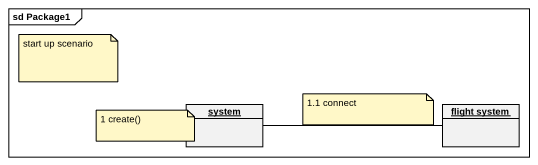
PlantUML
@startuml
mainframe sd Package1
hide circle
hide empty members
object system
object "flight system" as flight_system
system -right- flight_system
note as N1
  start up scenario
end note
note as N2
  1.1 connect
end note
note as N3
  1 create()
end note
@enduml
